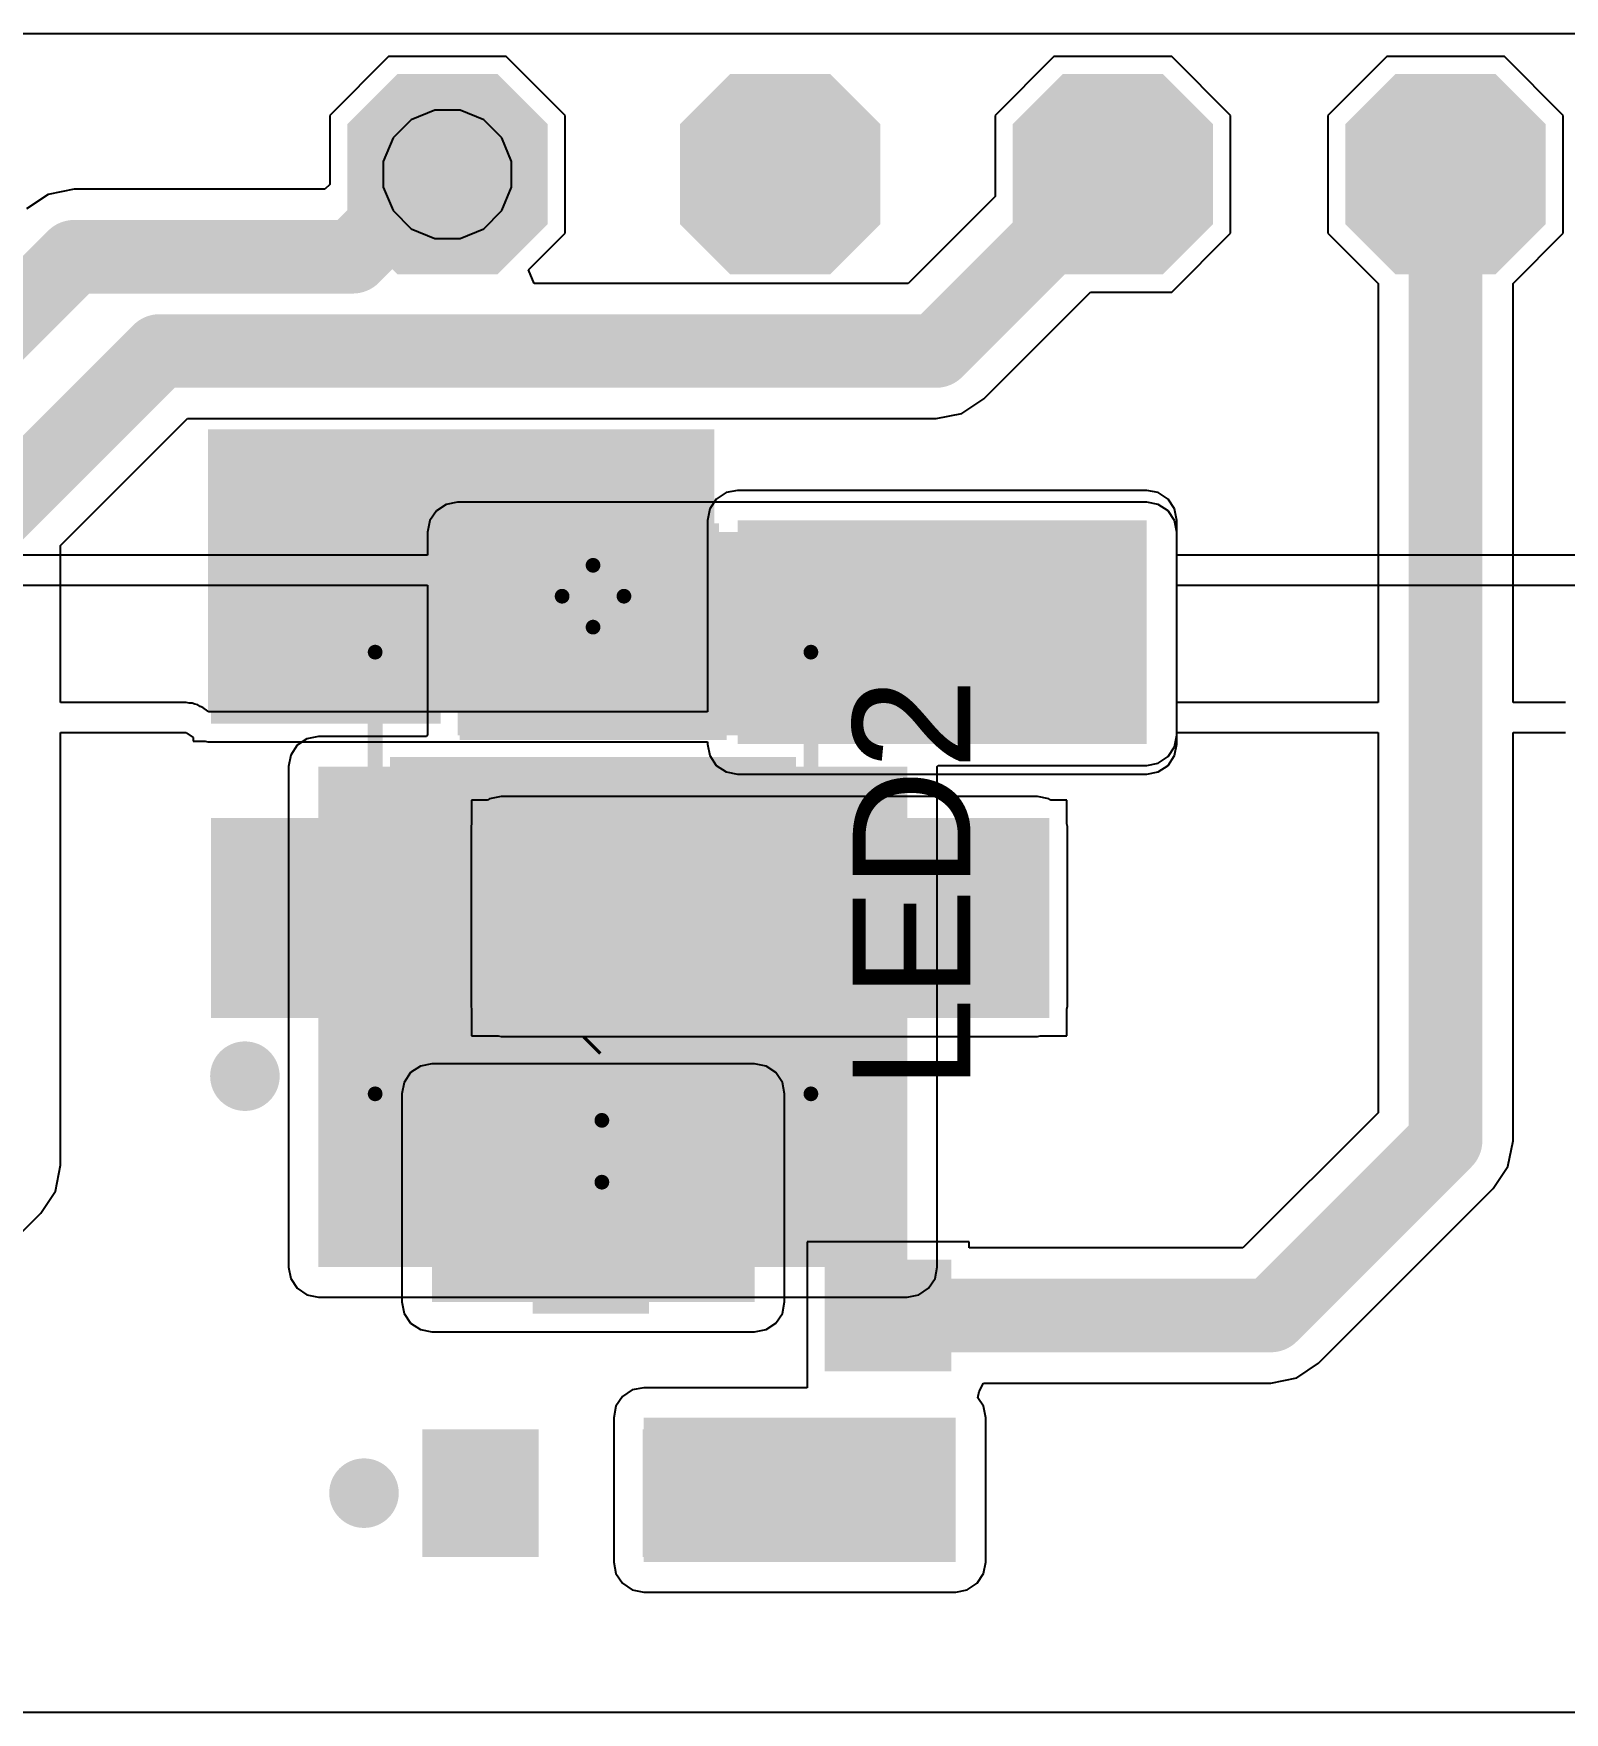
# Model space of a CAD drawing. Header units: millimetres. Extents: x 0.3 to 42.9, y 0.3 to 14.7.
# Drawn here: x 10.81 to 24.02, y 0.26 to 14.74 of the extents above; entities that cross this region are included whole.
import ezdxf

# ---------------------------------------------------------------- set-up
doc = ezdxf.new("R2010")
doc.units = ezdxf.units.MM
for name, color, linetype in [('BottomLayer', 5, 'Continuous'), ('BottomPaste', 16, 'Continuous'), ('BottomSolder', 6, 'Continuous'), ('TopLayer', 1, 'Continuous'), ('TopOverlay', 2, 'Continuous'), ('TopPaste', 8, 'Continuous'), ('TopSolder', 216, 'Continuous'), ('ViaHoleLayer', 16, 'Continuous')]:
    doc.layers.add(name, color=color, linetype=linetype)
doc.styles.add('Arial', font='', dxfattribs={"height": 0.2})
doc.styles.get('Arial').set_extended_font_data('Arial')

# ---------------------------------------------------------------- blocks, each defined once
blk = doc.blocks.new('T__________B_1')
at = {"layer": 'BottomLayer'}
blk.add_hatch(color=5, dxfattribs=at).paths.add_polyline_path([(0.3809999999999999, 0.7619999999999999), (-0.3809999999999999, 0.7619999999999999), (-0.7619999999999999, 0.3809999999999999), (-0.7619999999999999, -0.3809999999999999), (-0.3809999999999999, -0.7619999999999999), (0.3809999999999999, -0.7619999999999999), (0.7619999999999999, -0.3809999999999999), (0.7619999999999999, 0.3809999999999999)])
at = {"layer": 'BottomPaste'}
blk.add_hatch(color=16, dxfattribs=at).paths.add_polyline_path([(0.3809999999999999, 0.7619999999999999), (-0.3809999999999999, 0.7619999999999999), (-0.7619999999999999, 0.3809999999999999), (-0.7619999999999999, -0.3809999999999999), (-0.3809999999999999, -0.7619999999999999), (0.3809999999999999, -0.7619999999999999), (0.7619999999999999, -0.3809999999999999), (0.7619999999999999, 0.3809999999999999)])
at = {"layer": 'BottomSolder'}
blk.add_hatch(color=6, dxfattribs=at).paths.add_polyline_path([(0.4318, 0.8636), (-0.4318, 0.8636), (-0.8636, 0.4318), (-0.8636, -0.4318), (-0.4318, -0.8636), (0.4318, -0.8636), (0.8636, -0.4318), (0.8636, 0.4318)])
blk = doc.blocks.new('T__________B_2')
at = {"layer": 'BottomLayer'}
blk.add_hatch(color=5, dxfattribs=at).paths.add_polyline_path([(0.3809999999999999, 0.7619999999999999), (-0.3809999999999999, 0.7619999999999999), (-0.7619999999999999, 0.3809999999999999), (-0.7619999999999999, -0.3809999999999999), (-0.3809999999999999, -0.7619999999999999), (0.3809999999999999, -0.7619999999999999), (0.7619999999999999, -0.3809999999999999), (0.7619999999999999, 0.3809999999999999)])
at = {"layer": 'BottomPaste'}
blk.add_hatch(color=16, dxfattribs=at).paths.add_polyline_path([(0.3809999999999999, 0.7619999999999999), (-0.3809999999999999, 0.7619999999999999), (-0.7619999999999999, 0.3809999999999999), (-0.7619999999999999, -0.3809999999999999), (-0.3809999999999999, -0.7619999999999999), (0.3809999999999999, -0.7619999999999999), (0.7619999999999999, -0.3809999999999999), (0.7619999999999999, 0.3809999999999999)])
at = {"layer": 'BottomSolder'}
blk.add_hatch(color=6, dxfattribs=at).paths.add_polyline_path([(0.4318, 0.8636), (-0.4318, 0.8636), (-0.8636, 0.4318), (-0.8636, -0.4318), (-0.4318, -0.8636), (0.4318, -0.8636), (0.8636, -0.4318), (0.8636, 0.4318)])
blk = doc.blocks.new('T__________B_5')
at = {"layer": 'BottomLayer'}
blk.add_hatch(color=5, dxfattribs=at).paths.add_polyline_path([(0.3809999999999999, 0.7619999999999999), (-0.3809999999999999, 0.7619999999999999), (-0.7619999999999999, 0.3809999999999999), (-0.7619999999999999, -0.3809999999999999), (-0.3809999999999999, -0.7619999999999999), (0.3809999999999999, -0.7619999999999999), (0.7619999999999999, -0.3809999999999999), (0.7619999999999999, 0.3809999999999999)])
at = {"layer": 'BottomPaste'}
blk.add_hatch(color=16, dxfattribs=at).paths.add_polyline_path([(0.3809999999999999, 0.7619999999999999), (-0.3809999999999999, 0.7619999999999999), (-0.7619999999999999, 0.3809999999999999), (-0.7619999999999999, -0.3809999999999999), (-0.3809999999999999, -0.7619999999999999), (0.3809999999999999, -0.7619999999999999), (0.7619999999999999, -0.3809999999999999), (0.7619999999999999, 0.3809999999999999)])
at = {"layer": 'BottomSolder'}
blk.add_hatch(color=6, dxfattribs=at).paths.add_polyline_path([(0.4318, 0.8636), (-0.4318, 0.8636), (-0.8636, 0.4318), (-0.8636, -0.4318), (-0.4318, -0.8636), (0.4318, -0.8636), (0.8636, -0.4318), (0.8636, 0.4318)])
blk = doc.blocks.new('T__________B_6')
at = {"layer": 'BottomLayer'}
blk.add_hatch(color=5, dxfattribs=at).paths.add_polyline_path([(0.3809999999999999, 0.7619999999999999), (-0.3809999999999999, 0.7619999999999999), (-0.7619999999999999, 0.3809999999999999), (-0.7619999999999999, -0.3809999999999999), (-0.3809999999999999, -0.7619999999999999), (0.3809999999999999, -0.7619999999999999), (0.7619999999999999, -0.3809999999999999), (0.7619999999999999, 0.3809999999999999)])
at = {"layer": 'BottomPaste'}
blk.add_hatch(color=16, dxfattribs=at).paths.add_polyline_path([(0.3809999999999999, 0.7619999999999999), (-0.3809999999999999, 0.7619999999999999), (-0.7619999999999999, 0.3809999999999999), (-0.7619999999999999, -0.3809999999999999), (-0.3809999999999999, -0.7619999999999999), (0.3809999999999999, -0.7619999999999999), (0.7619999999999999, -0.3809999999999999), (0.7619999999999999, 0.3809999999999999)])
at = {"layer": 'BottomSolder'}
blk.add_hatch(color=6, dxfattribs=at).paths.add_polyline_path([(0.4318, 0.8636), (-0.4318, 0.8636), (-0.8636, 0.4318), (-0.8636, -0.4318), (-0.4318, -0.8636), (0.4318, -0.8636), (0.8636, -0.4318), (0.8636, 0.4318)])
blk = doc.blocks.new('R___0603_B_13')
at = {"layer": 'BottomLayer'}
for points in [[(-1.143, -0.4445), (-1.143, 0.4445), (-0.3810000000000001, 0.4445), (-0.3809999999999999, -0.4445)], [(0.3810000000000001, -0.4445), (0.3809999999999999, 0.4445), (1.143, 0.4445), (1.143, -0.4445)]]:
    blk.add_hatch(color=5, dxfattribs=at).paths.add_polyline_path(points)
at = {"layer": 'BottomPaste'}
for points in [[(-1.143, -0.4445), (-1.143, 0.4445), (-0.3810000000000001, 0.4445), (-0.3809999999999999, -0.4445)], [(0.3810000000000001, -0.4445), (0.3809999999999999, 0.4445), (1.143, 0.4445), (1.143, -0.4445)]]:
    blk.add_hatch(color=16, dxfattribs=at).paths.add_polyline_path(points)
at = {"layer": 'BottomSolder'}
for points in [[(-1.2446, -0.5461), (-1.2446, 0.5460999999999999), (-0.2794, 0.5461), (-0.2793999999999999, -0.5460999999999999)], [(0.2794, -0.5461), (0.2793999999999999, 0.5460999999999999), (1.2446, 0.5461), (1.2446, -0.5460999999999999)]]:
    blk.add_hatch(color=6, dxfattribs=at).paths.add_polyline_path(points)
blk = doc.blocks.new('R___1206_B_14')
at = {"layer": 'BottomLayer'}
for points in [[(-2.032, 0.889), (-0.508, 0.889), (-0.508, -0.889), (-2.032, -0.889)], [(0.508, 0.889), (2.032, 0.889), (2.032, -0.889), (0.508, -0.889)]]:
    blk.add_hatch(color=5, dxfattribs=at).paths.add_polyline_path(points)
at = {"layer": 'BottomPaste'}
for points in [[(-2.032, 0.889), (-0.508, 0.889), (-0.508, -0.889), (-2.032, -0.889)], [(0.508, 0.889), (2.032, 0.889), (2.032, -0.889), (0.508, -0.889)]]:
    blk.add_hatch(color=16, dxfattribs=at).paths.add_polyline_path(points)
at = {"layer": 'BottomSolder'}
for points in [[(-2.1336, 0.9905999999999999), (-0.4064, 0.9905999999999999), (-0.4064, -0.9905999999999999), (-2.1336, -0.9905999999999999)], [(0.4064, 0.9905999999999999), (2.1336, 0.9905999999999999), (2.1336, -0.9905999999999999), (0.4064, -0.9905999999999999)]]:
    blk.add_hatch(color=6, dxfattribs=at).paths.add_polyline_path(points)
blk = doc.blocks.new('R___1206_B_15')
at = {"layer": 'BottomLayer'}
for points in [[(-2.032, 0.889), (-0.508, 0.889), (-0.508, -0.889), (-2.032, -0.889)], [(0.508, 0.889), (2.032, 0.889), (2.032, -0.889), (0.508, -0.889)]]:
    blk.add_hatch(color=5, dxfattribs=at).paths.add_polyline_path(points)
at = {"layer": 'BottomPaste'}
for points in [[(-2.032, 0.889), (-0.508, 0.889), (-0.508, -0.889), (-2.032, -0.889)], [(0.508, 0.889), (2.032, 0.889), (2.032, -0.889), (0.508, -0.889)]]:
    blk.add_hatch(color=16, dxfattribs=at).paths.add_polyline_path(points)
at = {"layer": 'BottomSolder'}
for points in [[(-2.1336, 0.9905999999999999), (-0.4064, 0.9905999999999999), (-0.4064, -0.9905999999999999), (-2.1336, -0.9905999999999999)], [(0.4064, 0.9905999999999999), (2.1336, 0.9905999999999999), (2.1336, -0.9905999999999999), (0.4064, -0.9905999999999999)]]:
    blk.add_hatch(color=6, dxfattribs=at).paths.add_polyline_path(points)
blk = doc.blocks.new('SOT_23F_B_21')
at = {"layer": 'BottomLayer'}
for points in [[(-0.55000017, 1.50000081), (-0.55000017, 0.6000000699999999), (-1.35000111, 0.6000000699999999), (-1.35000111, 1.50000081)], [(1.35000111, 1.50000081), (1.35000111, 0.6000000699999999), (0.55000017, 0.6000000699999999), (0.55000017, 1.50000081)], [(0.4000004699999999, -0.6000000699999999), (0.4000004699999999, -1.50000081), (-0.4000004699999999, -1.50000081), (-0.4000004699999999, -0.6000000699999999)]]:
    blk.add_hatch(color=5, dxfattribs=at).paths.add_polyline_path(points)
at = {"layer": 'BottomPaste'}
for points in [[(-0.55000017, 1.50000081), (-0.55000017, 0.6000000699999999), (-1.35000111, 0.6000000699999999), (-1.35000111, 1.50000081)], [(1.35000111, 1.50000081), (1.35000111, 0.6000000699999999), (0.55000017, 0.6000000699999999), (0.55000017, 1.50000081)], [(0.4000004699999999, -0.6000000699999999), (0.4000004699999999, -1.50000081), (-0.4000004699999999, -1.50000081), (-0.4000004699999999, -0.6000000699999999)]]:
    blk.add_hatch(color=16, dxfattribs=at).paths.add_polyline_path(points)
at = {"layer": 'BottomSolder'}
for points in [[(-0.44840017, 1.60160081), (-0.44840017, 0.4984000699999999), (-1.45160111, 0.4984000699999999), (-1.45160111, 1.60160081)], [(1.45160111, 1.60160081), (1.45160111, 0.4984000699999999), (0.44840017, 0.4984000699999999), (0.44840017, 1.60160081)], [(0.50160047, -0.4984000699999999), (0.50160047, -1.60160081), (-0.50160047, -1.60160081), (-0.50160047, -0.4984000699999999)]]:
    blk.add_hatch(color=6, dxfattribs=at).paths.add_polyline_path(points)
blk = doc.blocks.new('GW_PUSTA1_CM_MENE_XX53_1_1050_R18_25')
at = {"layer": 'TopLayer'}
for points in [[(1.05000044, 1.25000131), (-1.05000044, 1.25000131), (-1.05000044, 1.70000041), (1.05000044, 1.70000041)], [(1.65000051, -0.8999994699999998), (-1.65000051, -0.8999994700000001), (-1.65000051, 0.8999994699999998), (1.65000051, 0.8999994700000001)], [(1.05000044, -1.70000041), (-1.05000044, -1.70000041), (-1.05000044, -1.25000131), (1.05000044, -1.25000131)]]:
    blk.add_hatch(color=1, dxfattribs=at).paths.add_polyline_path(points)
at = {"layer": 'TopPaste'}
for points in [[(1.05000044, 1.25000131), (-1.05000044, 1.25000131), (-1.05000044, 1.70000041), (1.05000044, 1.70000041)], [(1.65000051, -0.8999994699999998), (-1.65000051, -0.8999994700000001), (-1.65000051, 0.8999994699999998), (1.65000051, 0.8999994700000001)], [(1.05000044, -1.70000041), (-1.05000044, -1.70000041), (-1.05000044, -1.25000131), (1.05000044, -1.25000131)]]:
    blk.add_hatch(color=8, dxfattribs=at).paths.add_polyline_path(points)
at = {"layer": 'TopSolder'}
for points in [[(1.15160044, 1.14840131), (-1.15160044, 1.14840131), (-1.15160044, 1.80160041), (1.15160044, 1.80160041)], [(1.75160051, -1.00159947), (-1.75160051, -1.00159947), (-1.75160051, 1.00159947), (1.75160051, 1.00159947)], [(1.15160044, -1.80160041), (-1.15160044, -1.80160041), (-1.15160044, -1.14840131), (1.15160044, -1.14840131)]]:
    blk.add_hatch(color=216, dxfattribs=at).paths.add_polyline_path(points)
at = {"layer": 'TopOverlay', "const_width": 0.127}
for points in [[(-0.0762, 2.667), (-0.0762, 2.1336)], [(1.8796, 1.905), (-1.8796, 1.905)], [(-1.8796, 1.905), (-1.8796, -1.905)], [(1.8796, 1.905), (1.8796, -1.905)], [(1.8796, -1.905), (-1.8796, -1.905)], [(0, -2.1209), (0, -2.6543)], [(0.2667, -2.3876), (-0.2667, -2.3876)]]:
    blk.add_lwpolyline(points, dxfattribs=at)
at = {"layer": 'TopOverlay', "const_width": 0.0635}
for points in [[(-0.10795, 2.667, 1), (-0.04445, 2.667, 1)], [(-0.10795, 2.1336, 1), (-0.04445, 2.1336, 1)], [(-1.91135, 1.905, 1), (-1.84785, 1.905, 1)], [(-1.91135, 1.905, 1), (-1.84785, 1.905, 1)], [(1.84785, 1.905, 1), (1.91135, 1.905, 1)], [(1.84785, 1.905, 1), (1.91135, 1.905, 1)], [(-1.91135, -1.905, 1), (-1.84785, -1.905, 1)], [(-1.91135, -1.905, 1), (-1.84785, -1.905, 1)], [(1.84785, -1.905, 1), (1.91135, -1.905, 1)], [(1.84785, -1.905, 1), (1.91135, -1.905, 1)], [(-0.03175, -2.1209, 1), (0.03175, -2.1209, 1)], [(-0.29845, -2.3876, 1), (-0.23495, -2.3876, 1)], [(0.23495, -2.3876, 1), (0.29845, -2.3876, 1)], [(-0.03175, -2.6543, 1), (0.03175, -2.6543, 1)]]:
    blk.add_lwpolyline(points, format="xyb", close=True, dxfattribs=at)
blk = doc.blocks.new('C___1206_B_29')
at = {"layer": 'BottomLayer'}
for points in [[(-2.032, 0.889), (-0.508, 0.889), (-0.508, -0.889), (-2.032, -0.889)], [(0.508, 0.889), (2.032, 0.889), (2.032, -0.889), (0.508, -0.889)]]:
    blk.add_hatch(color=5, dxfattribs=at).paths.add_polyline_path(points)
at = {"layer": 'BottomPaste'}
for points in [[(-2.032, 0.889), (-0.508, 0.889), (-0.508, -0.889), (-2.032, -0.889)], [(0.508, 0.889), (2.032, 0.889), (2.032, -0.889), (0.508, -0.889)]]:
    blk.add_hatch(color=16, dxfattribs=at).paths.add_polyline_path(points)
at = {"layer": 'BottomSolder'}
for points in [[(-2.1336, 0.9905999999999999), (-0.4064, 0.9905999999999999), (-0.4064, -0.9905999999999999), (-2.1336, -0.9905999999999999)], [(0.4064, 0.9905999999999999), (2.1336, 0.9905999999999999), (2.1336, -0.9905999999999999), (0.4064, -0.9905999999999999)]]:
    blk.add_hatch(color=6, dxfattribs=at).paths.add_polyline_path(points)

msp = doc.modelspace()

# ---------------------------------------------------------------- hatches: boundary and pattern name
at = {"layer": 'BottomLayer'}
h = msp.add_hatch(color=5, dxfattribs=at)
edge = h.paths.add_edge_path()
edge.add_arc((14.3852011, 13.5273923), 0.2999994, 0, 360)
h = msp.add_hatch(color=5, dxfattribs=at)
edge = h.paths.add_edge_path()
edge.add_arc((17.1958, 13.5636), 0.2999994, 0, 360)
for points in [[(12.319, 8.89000254), (16.6878, 8.89000254), (16.6878, 11.32839746), (12.319, 11.32839746)], [(16.88788596, 8.611407719999999), (20.41848596, 8.611407719999999), (20.41848596, 10.54180772), (16.88788596, 10.54180772)], [(14.84761064, 6.350002539999999), (19.47469308, 6.350002539999999), (19.47469308, 7.90020518), (14.84761064, 7.90020518)], [(14.25098496, 3.80040134), (17.035399, 3.80040134), (17.035399, 5.59500278), (14.25098496, 5.59500278)], [(16.0782, 1.55650184), (18.7706, 1.55650184), (18.7706, 2.80110184), (16.0782, 2.80110184)]]:
    msp.add_hatch(color=5, dxfattribs=at).paths.add_polyline_path(points)
h = msp.add_hatch(color=5, dxfattribs=at)
edge = h.paths.add_edge_path()
edge.add_arc((13.0506343, 10.922), 0.2999994, 0, 360)
h = msp.add_hatch(color=5, dxfattribs=at)
edge = h.paths.add_edge_path()
edge.add_arc((14.06294876, 10.922), 0.2999994, 0, 360)
h = msp.add_hatch(color=5, dxfattribs=at)
edge = h.paths.add_edge_path()
edge.add_arc((15.01977438, 10.922), 0.2999994, 0, 360)
h = msp.add_hatch(color=5, dxfattribs=at)
edge = h.paths.add_edge_path()
edge.add_arc((15.9766, 10.922), 0.2999994, 0, 360)
h = msp.add_hatch(color=5, dxfattribs=at)
edge = h.paths.add_edge_path()
edge.add_arc((17.24908666, 9.964607959999999), 0.2999994, 0, 360)
h = msp.add_hatch(color=5, dxfattribs=at)
edge = h.paths.add_edge_path()
edge.add_arc((20.01208596, 9.964607959999999), 0.2999994, 0, 360)
h = msp.add_hatch(color=5, dxfattribs=at)
edge = h.paths.add_edge_path()
edge.add_arc((17.24908666, 9.06860772), 0.2999994, 0, 360)
h = msp.add_hatch(color=5, dxfattribs=at)
edge = h.paths.add_edge_path()
edge.add_arc((20.01208596, 9.06860772), 0.2999994, 0, 360)
h = msp.add_hatch(color=5, dxfattribs=at)
edge = h.paths.add_edge_path()
edge.add_arc((12.6379478, 5.74740278), 0.2999994, 0, 360)
h = msp.add_hatch(color=5, dxfattribs=at)
edge = h.paths.add_edge_path()
edge.add_arc((14.6857847, 5.24510254), 0.2999994, 0, 360)
h = msp.add_hatch(color=5, dxfattribs=at)
edge = h.paths.add_edge_path()
edge.add_arc((15.69809916, 5.24510254), 0.2999994, 0, 360)
h = msp.add_hatch(color=5, dxfattribs=at)
edge = h.paths.add_edge_path()
edge.add_arc((16.65492478, 5.24510254), 0.2999994, 0, 360)
h = msp.add_hatch(color=5, dxfattribs=at)
edge = h.paths.add_edge_path()
edge.add_arc((13.66519746, 2.1504021), 0.2999994, 0, 360)
at = {"layer": 'BottomSolder'}
h = msp.add_hatch(color=6, dxfattribs=at)
edge = h.paths.add_edge_path()
edge.add_arc((14.3852011, 13.5273923), 0.1499997, 0, 360)
h = msp.add_hatch(color=6, dxfattribs=at)
edge = h.paths.add_edge_path()
edge.add_arc((17.1958, 13.5636), 0.1499997, 0, 360)
h = msp.add_hatch(color=6, dxfattribs=at)
edge = h.paths.add_edge_path()
edge.add_arc((13.0506343, 10.922), 0.1499997, 0, 360)
h = msp.add_hatch(color=6, dxfattribs=at)
edge = h.paths.add_edge_path()
edge.add_arc((14.06294876, 10.922), 0.1499997, 0, 360)
h = msp.add_hatch(color=6, dxfattribs=at)
edge = h.paths.add_edge_path()
edge.add_arc((15.01977438, 10.922), 0.1499997, 0, 360)
h = msp.add_hatch(color=6, dxfattribs=at)
edge = h.paths.add_edge_path()
edge.add_arc((15.9766, 10.922), 0.1499997, 0, 360)
h = msp.add_hatch(color=6, dxfattribs=at)
edge = h.paths.add_edge_path()
edge.add_arc((17.24908666, 9.964607959999999), 0.1499997, 0, 360)
h = msp.add_hatch(color=6, dxfattribs=at)
edge = h.paths.add_edge_path()
edge.add_arc((20.01208596, 9.964607959999999), 0.1499997, 0, 360)
h = msp.add_hatch(color=6, dxfattribs=at)
edge = h.paths.add_edge_path()
edge.add_arc((17.24908666, 9.06860772), 0.1499997, 0, 360)
h = msp.add_hatch(color=6, dxfattribs=at)
edge = h.paths.add_edge_path()
edge.add_arc((20.01208596, 9.06860772), 0.1499997, 0, 360)
h = msp.add_hatch(color=6, dxfattribs=at)
edge = h.paths.add_edge_path()
edge.add_arc((12.6379478, 5.74740278), 0.1499997, 0, 360)
h = msp.add_hatch(color=6, dxfattribs=at)
edge = h.paths.add_edge_path()
edge.add_arc((14.6857847, 5.24510254), 0.1499997, 0, 360)
h = msp.add_hatch(color=6, dxfattribs=at)
edge = h.paths.add_edge_path()
edge.add_arc((15.69809916, 5.24510254), 0.1499997, 0, 360)
h = msp.add_hatch(color=6, dxfattribs=at)
edge = h.paths.add_edge_path()
edge.add_arc((16.65492478, 5.24510254), 0.1499997, 0, 360)
h = msp.add_hatch(color=6, dxfattribs=at)
edge = h.paths.add_edge_path()
edge.add_arc((13.66519746, 2.1504021), 0.1499997, 0, 360)
at = {"layer": 'TopLayer'}
h = msp.add_hatch(color=1, dxfattribs=at)
edge = h.paths.add_edge_path()
edge.add_arc((14.3852011, 13.5273923), 0.2999994, 0, 360)
h = msp.add_hatch(color=1, dxfattribs=at)
edge = h.paths.add_edge_path()
edge.add_arc((17.1958, 13.5636), 0.2999994, 0, 360)
h = msp.add_hatch(color=1, dxfattribs=at)
edge = h.paths.add_edge_path()
edge.add_arc((13.0506343, 10.922), 0.2999994, 0, 360)
h = msp.add_hatch(color=1, dxfattribs=at)
edge = h.paths.add_edge_path()
edge.add_arc((14.06294876, 10.922), 0.2999994, 0, 360)
h = msp.add_hatch(color=1, dxfattribs=at)
edge = h.paths.add_edge_path()
edge.add_arc((15.01977438, 10.922), 0.2999994, 0, 360)
h = msp.add_hatch(color=1, dxfattribs=at)
edge = h.paths.add_edge_path()
edge.add_arc((15.9766, 10.922), 0.2999994, 0, 360)
for points in [[(14.47288444, 8.687607719999999), (20.41848596, 8.687607719999999), (20.41848596, 10.44020772), (14.47288444, 10.44020772)], [(13.27239916, 4.10040328), (18.35239916, 4.10040328), (18.35239916, 8.41840328), (13.27239916, 8.41840328)]]:
    msp.add_hatch(color=1, dxfattribs=at).paths.add_polyline_path(points)
h = msp.add_hatch(color=1, dxfattribs=at)
edge = h.paths.add_edge_path()
edge.add_arc((17.24908666, 9.964607959999999), 0.2999994, 0, 360)
h = msp.add_hatch(color=1, dxfattribs=at)
edge = h.paths.add_edge_path()
edge.add_arc((20.01208596, 9.964607959999999), 0.2999994, 0, 360)
h = msp.add_hatch(color=1, dxfattribs=at)
edge = h.paths.add_edge_path()
edge.add_arc((17.24908666, 9.06860772), 0.2999994, 0, 360)
h = msp.add_hatch(color=1, dxfattribs=at)
edge = h.paths.add_edge_path()
edge.add_arc((20.01208596, 9.06860772), 0.2999994, 0, 360)
h = msp.add_hatch(color=1, dxfattribs=at)
edge = h.paths.add_edge_path()
edge.add_arc((12.6379478, 5.74740278), 0.2999994, 0, 360)
h = msp.add_hatch(color=1, dxfattribs=at)
edge = h.paths.add_edge_path()
edge.add_arc((14.6857847, 5.24510254), 0.2999994, 0, 360)
h = msp.add_hatch(color=1, dxfattribs=at)
edge = h.paths.add_edge_path()
edge.add_arc((15.69809916, 5.24510254), 0.2999994, 0, 360)
h = msp.add_hatch(color=1, dxfattribs=at)
edge = h.paths.add_edge_path()
edge.add_arc((16.65492478, 5.24510254), 0.2999994, 0, 360)
h = msp.add_hatch(color=1, dxfattribs=at)
edge = h.paths.add_edge_path()
edge.add_arc((13.66519746, 2.1504021), 0.2999994, 0, 360)
at = {"layer": 'TopSolder'}
h = msp.add_hatch(color=216, dxfattribs=at)
edge = h.paths.add_edge_path()
edge.add_arc((14.3852011, 13.5273923), 0.1499997, 0, 360)
h = msp.add_hatch(color=216, dxfattribs=at)
edge = h.paths.add_edge_path()
edge.add_arc((17.1958, 13.5636), 0.1499997, 0, 360)
h = msp.add_hatch(color=216, dxfattribs=at)
edge = h.paths.add_edge_path()
edge.add_arc((13.0506343, 10.922), 0.1499997, 0, 360)
h = msp.add_hatch(color=216, dxfattribs=at)
edge = h.paths.add_edge_path()
edge.add_arc((14.06294876, 10.922), 0.1499997, 0, 360)
h = msp.add_hatch(color=216, dxfattribs=at)
edge = h.paths.add_edge_path()
edge.add_arc((15.01977438, 10.922), 0.1499997, 0, 360)
h = msp.add_hatch(color=216, dxfattribs=at)
edge = h.paths.add_edge_path()
edge.add_arc((15.9766, 10.922), 0.1499997, 0, 360)
h = msp.add_hatch(color=216, dxfattribs=at)
edge = h.paths.add_edge_path()
edge.add_arc((17.24908666, 9.964607959999999), 0.1499997, 0, 360)
h = msp.add_hatch(color=216, dxfattribs=at)
edge = h.paths.add_edge_path()
edge.add_arc((20.01208596, 9.964607959999999), 0.1499997, 0, 360)
h = msp.add_hatch(color=216, dxfattribs=at)
edge = h.paths.add_edge_path()
edge.add_arc((17.24908666, 9.06860772), 0.1499997, 0, 360)
h = msp.add_hatch(color=216, dxfattribs=at)
edge = h.paths.add_edge_path()
edge.add_arc((20.01208596, 9.06860772), 0.1499997, 0, 360)
h = msp.add_hatch(color=216, dxfattribs=at)
edge = h.paths.add_edge_path()
edge.add_arc((12.6379478, 5.74740278), 0.1499997, 0, 360)
h = msp.add_hatch(color=216, dxfattribs=at)
edge = h.paths.add_edge_path()
edge.add_arc((14.6857847, 5.24510254), 0.1499997, 0, 360)
h = msp.add_hatch(color=216, dxfattribs=at)
edge = h.paths.add_edge_path()
edge.add_arc((15.69809916, 5.24510254), 0.1499997, 0, 360)
h = msp.add_hatch(color=216, dxfattribs=at)
edge = h.paths.add_edge_path()
edge.add_arc((16.65492478, 5.24510254), 0.1499997, 0, 360)
h = msp.add_hatch(color=216, dxfattribs=at)
edge = h.paths.add_edge_path()
edge.add_arc((13.66519746, 2.1504021), 0.1499997, 0, 360)
at = {"layer": 'ViaHoleLayer'}
h = msp.add_hatch(color=16, dxfattribs=at)
edge = h.paths.add_edge_path()
edge.add_arc((14.3852011, 13.5273923), 0.1499997, 0, 360)
h = msp.add_hatch(color=16, dxfattribs=at)
edge = h.paths.add_edge_path()
edge.add_arc((17.1958, 13.5636), 0.1499997, 0, 360)
h = msp.add_hatch(color=16, dxfattribs=at)
edge = h.paths.add_edge_path()
edge.add_arc((13.0506343, 10.922), 0.1499997, 0, 360)
h = msp.add_hatch(color=16, dxfattribs=at)
edge = h.paths.add_edge_path()
edge.add_arc((14.06294876, 10.922), 0.1499997, 0, 360)
h = msp.add_hatch(color=16, dxfattribs=at)
edge = h.paths.add_edge_path()
edge.add_arc((15.01977438, 10.922), 0.1499997, 0, 360)
h = msp.add_hatch(color=16, dxfattribs=at)
edge = h.paths.add_edge_path()
edge.add_arc((15.9766, 10.922), 0.1499997, 0, 360)
h = msp.add_hatch(color=16, dxfattribs=at)
edge = h.paths.add_edge_path()
edge.add_arc((17.24908666, 9.964607959999999), 0.1499997, 0, 360)
h = msp.add_hatch(color=16, dxfattribs=at)
edge = h.paths.add_edge_path()
edge.add_arc((20.01208596, 9.964607959999999), 0.1499997, 0, 360)
h = msp.add_hatch(color=16, dxfattribs=at)
edge = h.paths.add_edge_path()
edge.add_arc((17.24908666, 9.06860772), 0.1499997, 0, 360)
h = msp.add_hatch(color=16, dxfattribs=at)
edge = h.paths.add_edge_path()
edge.add_arc((20.01208596, 9.06860772), 0.1499997, 0, 360)
h = msp.add_hatch(color=16, dxfattribs=at)
edge = h.paths.add_edge_path()
edge.add_arc((12.6379478, 5.74740278), 0.1499997, 0, 360)
h = msp.add_hatch(color=16, dxfattribs=at)
edge = h.paths.add_edge_path()
edge.add_arc((14.6857847, 5.24510254), 0.1499997, 0, 360)
h = msp.add_hatch(color=16, dxfattribs=at)
edge = h.paths.add_edge_path()
edge.add_arc((15.69809916, 5.24510254), 0.1499997, 0, 360)
h = msp.add_hatch(color=16, dxfattribs=at)
edge = h.paths.add_edge_path()
edge.add_arc((16.65492478, 5.24510254), 0.1499997, 0, 360)
h = msp.add_hatch(color=16, dxfattribs=at)
edge = h.paths.add_edge_path()
edge.add_arc((13.66519746, 2.1504021), 0.1499997, 0, 360)

# ---------------------------------------------------------------- linework, layer by layer
at = {"layer": 'BottomLayer'}
for p, q in [((0.25896316, 14.74103732), (42.86143574, 14.74103986)), ((13.8772011, 14.5433923), (13.3692011, 14.0353923)), ((14.8932011, 14.5433923), (13.8772011, 14.5433923)), ((15.4012011, 14.0353923), (14.8932011, 14.5433923)), ((19.6176011, 14.5433923), (19.1096011, 14.0353923)), ((20.6336011, 14.5433923), (19.6176011, 14.5433923)), ((21.1416011, 14.0353923), (20.6336011, 14.5433923)), ((22.4878011, 14.5433923), (21.9798011, 14.0353923)), ((23.5038011, 14.5433923), (22.4878011, 14.5433923)), ((24.0118011, 14.0353923), (23.5038011, 14.5433923)), ((13.3692011, 14.0353923), (13.3692011, 13.44036174)), ((15.4012011, 13.0193923), (15.4012011, 14.0353923)), ((19.1096011, 14.0353923), (19.1096011, 13.33544958)), ((21.1416011, 13.0193923), (21.1416011, 14.0353923)), ((21.9798011, 14.0353923), (21.9798011, 13.0193923)), ((24.0118011, 13.0193923), (24.0118011, 14.0353923)), ((10.94183994, 13.35416938), (10.75280044, 13.22785772)), ((11.16482908, 13.3985254), (10.94183994, 13.35416938)), ((13.32736476, 13.3985254), (11.16482908, 13.3985254)), ((13.3692011, 13.44036174), (13.32736476, 13.3985254)), ((19.1096011, 13.33544958), (18.35987692, 12.5857254)), ((15.08486696, 12.70305816), (15.4012011, 13.0193923)), ((20.6336011, 12.5113923), (21.1416011, 13.0193923)), ((21.9798011, 13.0193923), (22.41310478, 12.58608862)), ((23.57849742, 12.58608862), (24.0118011, 13.0193923)), ((15.13346986, 12.5857254), (15.08486696, 12.70305816)), ((18.35987692, 12.5857254), (15.13346986, 12.5857254)), ((19.01326652, 11.59100044), (19.93365838, 12.5113923)), ((19.93365838, 12.5113923), (20.6336011, 12.5113923)), ((22.41310478, 12.58608862), (22.41310478, 8.971175859999999)), ((23.57849742, 8.971175859999999), (23.57849742, 12.58608862)), ((18.82422702, 11.46468878), (19.01326652, 11.59100044)), ((18.60123788, 11.42033276), (18.82422702, 11.46468878)), ((11.04749632, 10.32503904), (12.14279004, 11.42033276)), ((12.14279004, 11.42033276), (18.60123788, 11.42033276)), ((16.70476212, 10.72493156), (16.64862304, 10.64091344)), ((16.78878024, 10.78107064), (16.70476212, 10.72493156)), ((16.88788596, 10.80078358), (16.78878024, 10.78107064)), ((20.41848596, 10.80078358), (16.88788596, 10.80078358)), ((20.51759168, 10.78107064), (20.41848596, 10.80078358)), ((20.6016098, 10.72493156), (20.51759168, 10.78107064)), ((20.65774888, 10.64091344), (20.6016098, 10.72493156)), ((16.64862304, 10.64091344), (16.6289101, 10.54180772)), ((20.67746182, 10.54180772), (20.65774888, 10.64091344)), ((16.6289101, 10.54180772), (16.6289101, 8.89000254)), ((20.67746182, 8.971175859999999), (20.67746182, 10.54180772)), ((11.04749632, 8.971175859999999), (11.04749632, 10.32503904)), ((12.13232016, 8.971175859999999), (11.04749632, 8.971175859999999)), ((12.157329, 8.966199999999999), (12.13232016, 8.971175859999999)), ((12.1828306, 8.96620254), (12.157329, 8.966199999999999)), ((12.2064018, 8.95644132), (12.1828306, 8.96620254)), ((12.23142588, 8.951462919999999), (12.2064018, 8.95644132)), ((12.25262726, 8.93729734), (12.23142588, 8.951462919999999)), ((12.2761883, 8.92753866), (12.25262726, 8.93729734)), ((12.28506814, 8.91865882), (12.2761883, 8.92753866)), ((12.32795858, 8.89000254), (12.28506814, 8.91865882)), ((16.6289101, 8.89000254), (12.32795858, 8.89000254)), ((22.41310478, 8.971175859999999), (20.67746182, 8.971175859999999)), ((24.03077236, 8.971175859999999), (23.57849742, 8.971175859999999)), ((11.04749632, 4.9784), (11.04749632, 8.712200000000001)), ((11.04749632, 8.712200000000001), (12.13232016, 8.712200000000001)), ((12.13232016, 8.712200000000001), (12.13587616, 8.706878699999999)), ((12.13587616, 8.706878699999999), (12.192, 8.66937814)), ((20.67746182, 8.611407719999999), (20.67746182, 8.712200000000001)), ((20.67746182, 8.712200000000001), (22.41310478, 8.712200000000001)), ((22.41310478, 8.712200000000001), (22.41310478, 5.43176206)), ((23.57849742, 5.190401099999999), (23.57849742, 8.712200000000001)), ((23.57849742, 8.712200000000001), (24.03077236, 8.712200000000001)), ((12.192, 8.66937814), (12.192, 8.63600254)), ((12.192, 8.63600254), (12.29398354, 8.63600254)), ((12.29398354, 8.63600254), (12.319, 8.63102668)), ((12.319, 8.63102668), (16.6289101, 8.63102668)), ((16.6289101, 8.63102668), (16.6289101, 8.611407719999999)), ((16.6289101, 8.611407719999999), (16.64862304, 8.512301999999998)), ((20.65774888, 8.512301999999998), (20.67746182, 8.611407719999999)), ((16.64862304, 8.512301999999998), (16.70476212, 8.42828388)), ((16.70476212, 8.42828388), (16.78878024, 8.3721448)), ((20.51759168, 8.3721448), (20.6016098, 8.42828388)), ((20.6016098, 8.42828388), (20.65774888, 8.512301999999998)), ((16.78878024, 8.3721448), (16.88788596, 8.35243186)), ((16.88788596, 8.35243186), (20.41848596, 8.35243186)), ((20.41848596, 8.35243186), (20.51759168, 8.3721448)), ((14.73134214, 8.12800254), (14.5939002, 8.12800254)), ((14.5939002, 8.12800254), (14.5939002, 7.9266796)), ((14.74850492, 8.139470639999999), (14.73134214, 8.12800254)), ((14.84761064, 8.15918358), (14.74850492, 8.139470639999999)), ((19.47469308, 8.15918358), (14.84761064, 8.15918358)), ((19.5737988, 8.139470639999999), (19.47469308, 8.15918358)), ((19.59096158, 8.12800254), (19.5737988, 8.139470639999999)), ((19.72869308, 8.12800254), (19.59096158, 8.12800254)), ((19.72869308, 7.925224179999999), (19.72869308, 8.12800254)), ((14.5939002, 7.9266796), (14.58863478, 7.90020772)), ((14.58863478, 7.90020772), (14.58863478, 6.350002539999999)), ((19.73366894, 7.90020772), (19.72869308, 7.925224179999999)), ((19.73366894, 6.350002539999999), (19.73366894, 7.90020772)), ((14.58863478, 6.350002539999999), (14.5939002, 6.32353066)), ((14.5939002, 6.32353066), (14.5939002, 6.09600254)), ((19.72869308, 6.32498608), (19.73366894, 6.350002539999999)), ((19.72869308, 6.09600254), (19.72869308, 6.32498608)), ((14.5939002, 6.09600254), (14.82259418, 6.09600254)), ((14.82259418, 6.09600254), (14.84761064, 6.09102668)), ((14.84761064, 6.09102668), (19.47469308, 6.09102668)), ((19.47469308, 6.09102668), (19.49970954, 6.09600254)), ((19.49970954, 6.09600254), (19.72869308, 6.09600254)), ((14.15187924, 5.8342657), (14.06786112, 5.77812662)), ((14.25098496, 5.853978639999999), (14.15187924, 5.8342657)), ((17.03540154, 5.853978639999999), (14.25098496, 5.853978639999999)), ((17.13450726, 5.8342657), (17.03540154, 5.853978639999999)), ((17.21852538, 5.77812662), (17.13450726, 5.8342657)), ((14.01172204, 5.6941085), (13.9920091, 5.59500278)), ((14.06786112, 5.77812662), (14.01172204, 5.6941085)), ((17.27466446, 5.6941085), (17.21852538, 5.77812662)), ((17.2943774, 5.59500278), (17.27466446, 5.6941085)), ((13.9920091, 5.59500278), (13.9920091, 3.80040134)), ((17.2943774, 3.80040134), (17.2943774, 5.59500278)), ((22.41310478, 5.43176206), (21.24704158, 4.26569886)), ((23.5341414, 4.96741196), (23.57849742, 5.190401099999999)), ((11.00314284, 4.7554134), (11.04749632, 4.9784)), ((23.40782974, 4.77837246), (23.5341414, 4.96741196)), ((10.87682864, 4.56637136), (11.00314284, 4.7554134)), ((21.90043118, 3.2709739), (23.40782974, 4.77837246)), ((9.58143118, 3.2709739), (10.87682864, 4.56637136)), ((18.8849, 4.318002539999999), (17.4879, 4.318002539999999)), ((17.4879, 4.318002539999999), (17.4879, 3.0600777)), ((18.8849, 4.26569886), (18.8849, 4.318002539999999)), ((21.24704158, 4.26569886), (18.8849, 4.26569886)), ((13.9920091, 3.80040134), (14.01172204, 3.70129562)), ((17.27466446, 3.70129562), (17.2943774, 3.80040134)), ((14.01172204, 3.70129562), (14.06786112, 3.6172775)), ((17.21852538, 3.6172775), (17.27466446, 3.70129562)), ((14.06786112, 3.6172775), (14.15187924, 3.56113842)), ((14.15187924, 3.56113842), (14.25098496, 3.54142548)), ((14.25098496, 3.54142548), (17.03540154, 3.54142548)), ((17.03540154, 3.54142548), (17.13450726, 3.56113842)), ((17.13450726, 3.56113842), (17.21852538, 3.6172775)), ((21.71139168, 3.14466224), (21.90043118, 3.2709739)), ((16.0782, 3.0600777), (15.97909428, 3.04036476)), ((17.4879, 3.0600777), (16.0782, 3.0600777)), ((18.9736095, 3.02629062), (19.00859292, 3.10030622)), ((19.00859292, 3.10030622), (21.48840254, 3.10030622)), ((21.48840254, 3.10030622), (21.71139168, 3.14466224)), ((15.83893708, 2.90020756), (15.81922414, 2.80110184)), ((15.89507616, 2.98422568), (15.83893708, 2.90020756)), ((15.97909428, 3.04036476), (15.89507616, 2.98422568)), ((18.96102126, 2.97330622), (18.9736095, 3.02629062)), ((19.00986292, 2.90020756), (18.96102126, 2.97330622)), ((19.02957586, 2.80110184), (19.00986292, 2.90020756)), ((15.81922414, 2.80110184), (15.81922414, 1.55650184)), ((19.02957586, 1.55650184), (19.02957586, 2.80110184)), ((15.81922414, 1.55650184), (15.83893708, 1.45739612)), ((15.83893708, 1.45739612), (15.89507616, 1.373378)), ((18.95372384, 1.373378), (19.00986292, 1.45739612)), ((19.00986292, 1.45739612), (19.02957586, 1.55650184)), ((15.89507616, 1.373378), (15.97909428, 1.31723892)), ((15.97909428, 1.31723892), (16.0782, 1.29752598)), ((18.7706, 1.29752598), (18.86970572, 1.31723892)), ((18.86970572, 1.31723892), (18.95372384, 1.373378)), ((16.0782, 1.29752598), (18.7706, 1.29752598)), ((35.27104452, 0.2589657), (0.25896316, 0.25896316))]:
    msp.add_line(p, q, dxfattribs=at)
for points, const_width in [([(13.56872572, 12.81582908), (14.28028894, 13.5273923)], 0.635), ([(14.28028894, 13.5273923), (14.3852011, 13.5273923)], 0.635), ([(17.1958, 13.5636), (17.2191934, 13.5636)], 0.635), ([(17.2191934, 13.5636), (17.2554011, 13.5273923)], 0.635), ([(18.60123788, 12.00302908), (20.1256011, 13.5273923)], 0.635), ([(22.9958011, 5.190401099999999), (22.9958011, 13.5273923)], 0.635), ([(9.4742, 11.1252), (11.16482908, 12.81582908)], 0.635), ([(11.16482908, 12.81582908), (13.56872572, 12.81582908)], 0.635), ([(10.4648, 10.5664), (11.90142908, 12.00302908)], 0.635), ([(11.90142908, 12.00302908), (18.60123788, 12.00302908)], 0.635), ([(18.58569308, 9.67820772), (18.58649826, 9.67740254)], 0.3809999999999999), ([(21.48840254, 3.683002539999999), (22.9958011, 5.190401099999999)], 0.635), ([(18.3388, 3.683002539999999), (21.48840254, 3.683002539999999)], 0.635)]:
    msp.add_lwpolyline(points, dxfattribs=dict(at, const_width=const_width))
for points, const_width in [([(14.12153894, 13.5273923, 1), (14.43903894, 13.5273923, 1)], 0.3175), ([(14.12153894, 13.5273923, 1), (14.43903894, 13.5273923, 1)], 0.3175), ([(14.2264511, 13.5273923, 1), (14.5439511, 13.5273923, 1)], 0.3175), ([(17.03705, 13.5636, 1), (17.35455, 13.5636, 1)], 0.3175), ([(17.0604434, 13.5636, 1), (17.3779434, 13.5636, 1)], 0.3175), ([(17.0604434, 13.5636, 1), (17.3779434, 13.5636, 1)], 0.3175), ([(17.0966511, 13.5273923, 1), (17.4141511, 13.5273923, 1)], 0.3175), ([(19.9668511, 13.5273923, 1), (20.2843511, 13.5273923, 1)], 0.3175), ([(22.8370511, 13.5273923, 1), (23.1545511, 13.5273923, 1)], 0.3175), ([(11.00607908, 12.81582908, 1), (11.32357908, 12.81582908, 1)], 0.3175), ([(11.00607908, 12.81582908, 1), (11.32357908, 12.81582908, 1)], 0.3175), ([(13.40997572, 12.81582908, 1), (13.72747572, 12.81582908, 1)], 0.3175), ([(13.40997572, 12.81582908, 1), (13.72747572, 12.81582908, 1)], 0.3175), ([(11.74267908, 12.00302908, 1), (12.06017908, 12.00302908, 1)], 0.3175), ([(11.74267908, 12.00302908, 1), (12.06017908, 12.00302908, 1)], 0.3175), ([(18.44248788, 12.00302908, 1), (18.75998788, 12.00302908, 1)], 0.3175), ([(18.44248788, 12.00302908, 1), (18.75998788, 12.00302908, 1)], 0.3175), ([(18.49044308, 9.67820772, 1), (18.68094308, 9.67820772, 1)], 0.1905), ([(18.49124826, 9.67740254, 1), (18.68174826, 9.67740254, 1)], 0.1905), ([(22.8370511, 5.190401099999999, 1), (23.1545511, 5.190401099999999, 1)], 0.3175), ([(22.8370511, 5.190401099999999, 1), (23.1545511, 5.190401099999999, 1)], 0.3175), ([(18.18005, 3.683002539999999, 1), (18.49755, 3.683002539999999, 1)], 0.3175), ([(21.32965254, 3.683002539999999, 1), (21.64715254, 3.683002539999999, 1)], 0.3175), ([(21.32965254, 3.683002539999999, 1), (21.64715254, 3.683002539999999, 1)], 0.3175)]:
    msp.add_lwpolyline(points, format="xyb", close=True, dxfattribs=dict(at, const_width=const_width))
at = {"layer": 'TopLayer'}
for p, q in [((0.25896316, 14.74103732), (42.86143574, 14.74103986)), ((14.2750032, 14.0813917), (14.07138664, 13.997051)), ((14.495399, 14.0813917), (14.2750032, 14.0813917)), ((14.69901556, 13.997051), (14.495399, 14.0813917)), ((14.07138664, 13.997051), (13.9155424, 13.84120676)), ((14.8548598, 13.84120676), (14.69901556, 13.997051)), ((13.9155424, 13.84120676), (13.8312017, 13.6375902)), ((14.9392005, 13.6375902), (14.8548598, 13.84120676)), ((13.8312017, 13.6375902), (13.8312017, 13.4171944)), ((14.9392005, 13.4171944), (14.9392005, 13.6375902)), ((13.8312017, 13.4171944), (13.9155424, 13.21357784)), ((14.8548598, 13.21357784), (14.9392005, 13.4171944)), ((13.9155424, 13.21357784), (14.07138664, 13.0577336)), ((14.69901556, 13.0577336), (14.8548598, 13.21357784)), ((14.07138664, 13.0577336), (14.2750032, 12.9733929)), ((14.495399, 12.9733929), (14.69901556, 13.0577336)), ((14.2750032, 12.9733929), (14.495399, 12.9733929)), ((14.2897606, 10.62333156), (14.23362152, 10.53931344)), ((14.37377872, 10.67947064), (14.2897606, 10.62333156)), ((14.47288444, 10.69918358), (14.37377872, 10.67947064)), ((20.41848596, 10.69918358), (14.47288444, 10.69918358)), ((20.51759168, 10.67947064), (20.41848596, 10.69918358)), ((20.6016098, 10.62333156), (20.51759168, 10.67947064)), ((20.65774888, 10.53931344), (20.6016098, 10.62333156)), ((14.23362152, 10.53931344), (14.21390858, 10.44020772)), ((14.21390858, 10.44020772), (14.21390858, 10.24178292)), ((20.67746182, 10.44020772), (20.65774888, 10.53931344)), ((20.67746182, 10.24178292), (20.67746182, 10.44020772)), ((14.21390858, 10.24178292), (8.94577586, 10.24178292)), ((26.1082155, 10.24178292), (20.67746182, 10.24178292)), ((8.94577586, 9.982807059999999), (14.21390858, 9.982807059999999)), ((14.21390858, 9.982807059999999), (14.21390858, 8.68761026)), ((20.67746182, 8.687607719999999), (20.67746182, 9.982807059999999)), ((20.67746182, 9.982807059999999), (26.1082155, 9.982807059999999)), ((13.08927532, 8.60152712), (13.03313624, 8.517508999999999)), ((13.17329344, 8.6576662), (13.08927532, 8.60152712)), ((13.27239916, 8.67737914), (13.17329344, 8.6576662)), ((14.20551388, 8.67737914), (13.27239916, 8.67737914)), ((14.21390858, 8.68761026), (14.20551388, 8.67737914)), ((20.6016098, 8.50448388), (20.65774888, 8.588501999999998)), ((20.65774888, 8.588501999999998), (20.67746182, 8.687607719999999)), ((13.03313624, 8.517508999999999), (13.0134233, 8.41840328)), ((13.0134233, 8.41840328), (13.0134233, 4.10040328)), ((18.61137502, 8.41840074), (18.61976972, 8.42863186)), ((18.61137502, 4.10040328), (18.61137502, 8.41840074)), ((18.61976972, 8.42863186), (20.41848596, 8.42863186)), ((20.41848596, 8.42863186), (20.51759168, 8.4483448)), ((20.51759168, 8.4483448), (20.6016098, 8.50448388)), ((13.0134233, 4.10040328), (13.03313624, 4.001297559999999)), ((18.59166208, 4.001297559999999), (18.61137502, 4.10040328)), ((13.03313624, 4.001297559999999), (13.08927532, 3.917279439999999)), ((13.08927532, 3.917279439999999), (13.17329344, 3.86114036)), ((18.45150488, 3.86114036), (18.535523, 3.917279439999999)), ((18.535523, 3.917279439999999), (18.59166208, 4.001297559999999)), ((13.17329344, 3.86114036), (13.27239916, 3.84142742)), ((13.27239916, 3.84142742), (18.35239916, 3.84142742)), ((18.35239916, 3.84142742), (18.45150488, 3.86114036)), ((42.86143574, 0.2589657), (0.25896316, 0.25896316))]:
    msp.add_line(p, q, dxfattribs=at)
at = {"layer": 'TopLayer', "const_width": 0.2032}
msp.add_lwpolyline([(15.621, 6.004803839999999), (15.64119808, 6.025001919999999)], dxfattribs=at)
at = {"layer": 'TopLayer', "const_width": 0.1016}
for points in [[(15.5702, 6.004803839999999, 1), (15.6718, 6.004803839999999, 1)], [(15.59039808, 6.025001919999999, 1), (15.69199808, 6.025001919999999, 1)]]:
    msp.add_lwpolyline(points, format="xyb", close=True, dxfattribs=at)

# ---------------------------------------------------------------- block references
for name, p in [('T__________B_1', (14.3852011, 13.5273923)), ('T__________B_2', (17.2554011, 13.5273923)), ('T__________B_6', (20.1256011, 13.5273923)), ('T__________B_5', (22.9958011, 13.5273923))]:
    msp.add_blockref(name, p)
for name, p, rotation in [('C___1206_B_29', (13.335, 8.38200254), 90), ('R___1206_B_15', (15.7369002, 8.38200254), 90), ('R___1206_B_14', (18.58569308, 8.38200254), 270), ('GW_PUSTA1_CM_MENE_XX53_1_1050_R18_25', (15.64119808, 7.500002779999999), 180), ('SOT_23F_B_21', (15.621, 3.20040254), 180), ('R___0603_B_13', (18.1864, 2.921002539999999), 270)]:
    msp.add_blockref(name, p, dxfattribs=dict(rotation=rotation))

# ---------------------------------------------------------------- texts
at = {"layer": 'TopOverlay', "style": 'Arial'}
msp.add_text('LED2', height=1.016, rotation=90, dxfattribs=at).set_placement((18.8974349, 5.63093616))

doc.saveas('drawing.dxf')
